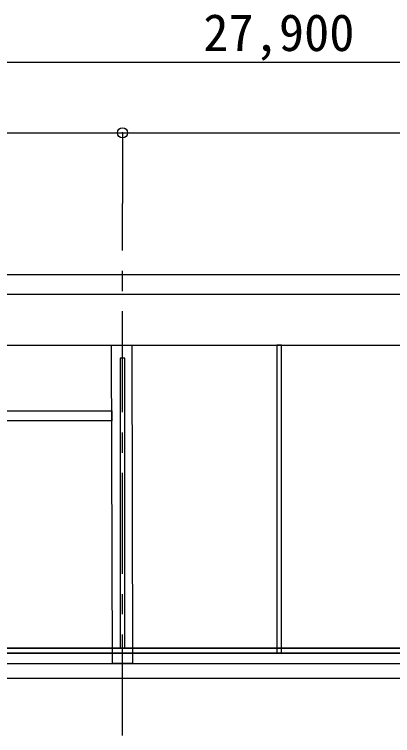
# Model space of a CAD drawing. Units: millimetres at full size, sheet at 1:200; details may follow other scales. Extents: x -41288 to 40712, y -30566 to 25834.
# Drawn here: x 17400 to 21143, y 7999 to 15137 of the extents above; entities that cross this region are included whole.
import ezdxf
from ezdxf.enums import TextEntityAlignment as Align

# ---------------------------------------------------------------- set-up
doc = ezdxf.new("R2010")
doc.units = ezdxf.units.MM
doc.header["$LTSCALE"] = 200
doc.header["$PDMODE"] = 32
doc.header["$PDSIZE"] = 100
doc.linetypes.add('CHAIN1', pattern=[8, 5, -1, 1, -1])
doc.layers.add('1-0_一 般', color=7, linetype='Continuous')
doc.layers.add('1-9_0', color=7, linetype='Continuous')
doc.styles.add('ＭＳ ゴシック', font='')
doc.styles.get('ＭＳ ゴシック').set_extended_font_data('MS Gothic')

msp = doc.modelspace()

# ---------------------------------------------------------------- linework, layer by layer
at = {"layer": '1-0_一 般'}
for p, q in [((6069.6, 14664), (33969.6, 14664)), ((12269.6, 13964), (18469.6, 13964)), ((18469.6, 13964), (18469.6, 13264)), ((18469.6, 13964), (26219.6, 13964))]:
    msp.add_line(p, q, dxfattribs=at)
msp.add_point((18469.6, 13964), dxfattribs=at)
at = {"layer": '1-9_0', "linetype": 'CHAIN1'}
msp.add_line((18469.6, 7999.2), (18469.6, 13264), dxfattribs=at)
at = {"layer": '1-9_0'}
for p, q in [((35969.6, 8564), (2531.8, 8564)), ((39889.6, 8564), (2807.6, 8564))]:
    msp.add_line(p, q, dxfattribs=at)
msp.add_lwpolyline([(4069.6, 12564), (35969.6, 12564), (35969.6, 8564)], dxfattribs=at)
for points in [[(4069.6, 12564), (35969.6, 12564), (35969.6, 12364), (4069.6, 12364)], [(5969.6, 11864), (34069.6, 11864), (35969.6, 12364), (4069.6, 12364)], [(12369.6, 8864), (12373.3, 11864), (33869.6, 11862.4), (33869.6, 8864)], [(18361.8, 11863.6), (18563.6, 11863.6), (18569.6, 8714), (18369.6, 8714)], [(20042.1, 11864), (19997.1, 11864), (19997.1, 8814), (20042.1, 8814)], [(18492.1, 11735.1), (18447.1, 11732.9), (18447.1, 8864), (18492.1, 8864)], [(14167.1, 11214), (18364, 11214), (18364, 11114), (14167.1, 11114)], [(14175.9, 8864), (33869.6, 8864), (33869.6, 8814), (14175.9, 8814)], [(14175.9, 8814), (33869.6, 8814), (33869.6, 8564), (14175.9, 8564)], [(5969.6, 8714), (34069.6, 8714), (34069.6, 8564), (5969.6, 8564)]]:
    msp.add_lwpolyline(points, close=True, dxfattribs=at)

# ---------------------------------------------------------------- texts
at = {"layer": '1-0_一 般', "style": 'ＭＳ ゴシック'}
msp.add_text('27,900', height=366.6, dxfattribs=at).set_placement((19269.6, 14664), align=Align.BOTTOM_LEFT)

doc.saveas('drawing.dxf')
